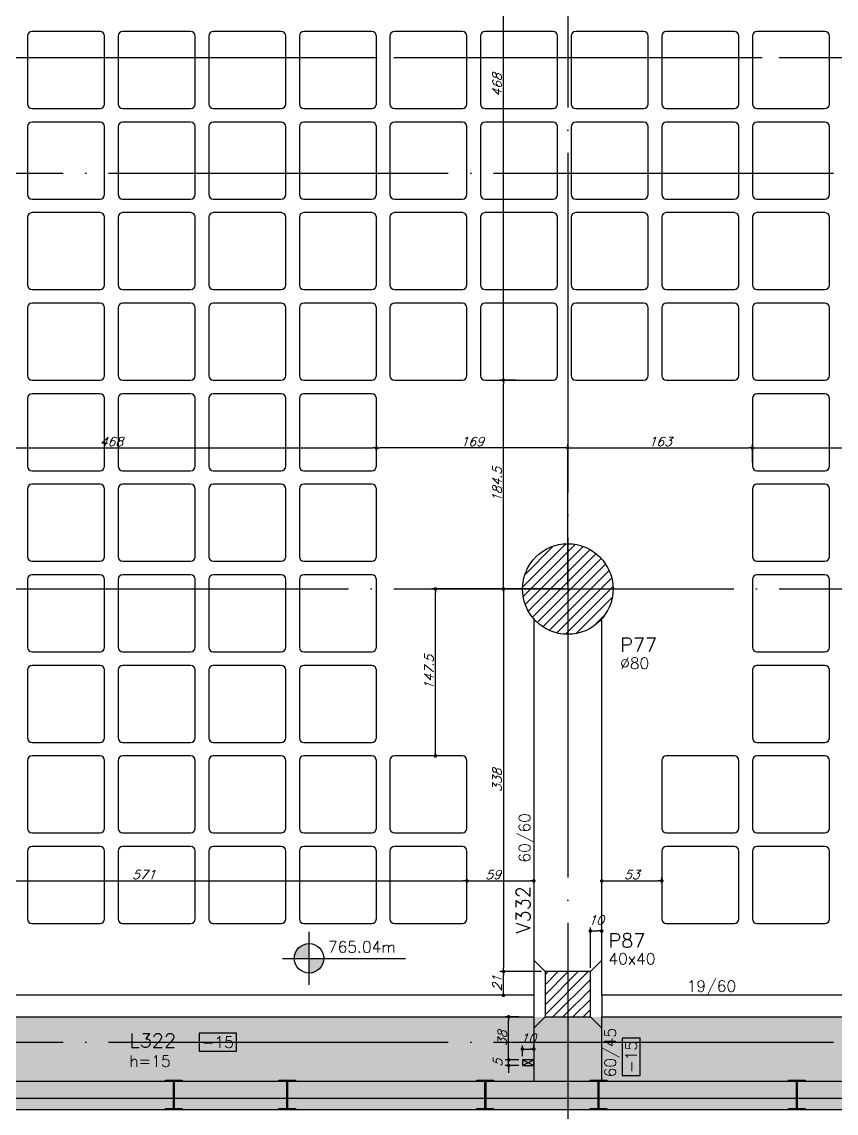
# Model space of a CAD drawing. Header units: millimetres. Extents: x -4107 to 5538, y -2094 to 2406.
# Drawn here: x -3102 to -2383, y -948 to 17 of the extents above; entities that cross this region are included whole.
import ezdxf
from ezdxf.enums import TextEntityAlignment as Align

# ---------------------------------------------------------------- set-up
doc = ezdxf.new("R2010")
doc.units = ezdxf.units.MM
doc.header["$LTSCALE"] = 50
doc.linetypes.add('EIXO', pattern=[6.8, 6, -0.4, 0, -0.4])
for name, color, linetype in [('251', 5, 'Continuous'), ('F-COTAS', 106, 'Continuous'), ('F-COTAS-FUROS', 50, 'Continuous'), ('F-CUBETA', 1, 'Continuous'), ('F-DESNIVEL-11', 21, 'Continuous'), ('F-EIXO', 12, 'EIXO'), ('F-LAJES-DIM', 2, 'Continuous'), ('F-LAJES-NOME', 4, 'Continuous'), ('F-NÍVEL-PLANTA', 2, 'Continuous'), ('F-PERFIL - W310x52', 4, 'Continuous'), ('F-PERFIL- W250x38.5', 4, 'Continuous'), ('F-PILARES-DIM', 172, 'Continuous'), ('F-PILARES-HACH', 174, 'Continuous'), ('F-PILARES-N', 170, 'Continuous'), ('F-PILARES-NASCE', 4, 'Continuous'), ('F-PILARES-NOME', 170, 'Continuous'), ('F-PILARES-S', 170, 'Continuous'), ('F-TEXTO', 6, 'Continuous'), ('F-VIGAS', 3, 'Continuous'), ('F-VIGAS-DIM', 2, 'Continuous'), ('F-VIGAS-NOME', 4, 'Continuous'), ('F-VÃO', 1, 'Continuous')]:
    doc.layers.add(name, color=color, linetype=linetype)
doc.layers.add('F-DESNIVEL-5', color=7, linetype='Continuous', true_color=0xadd6ff)
doc.styles.add('CP-TEXT-INCL', font='simplex.shx', dxfattribs={"oblique": 20})
doc.styles.add('MCP', font='simplex.shx')
doc.styles.add('ROMANS', font='simplex.shx')
doc.dimstyles.new('CP-COTAS-50', dxfattribs={"dimscale": 0.64, "dimtxt": 12.5, "dimasz": 5, "dimexe": 5, "dimexo": 5, "dimgap": 2.5, "dimtad": 1, "dimdec": 1, "dimdsep": 46, "dimtxsty": 'CP-TEXT-INCL', "dimblk1": 'DOT', "dimblk2": 'DOT', "dimsah": 1, "dimcen": 9, "dimclrd": 256, "dimclre": 256, "dimclrt": 256, "dimadec": 0, "dimazin": 0, "dimtfac": 1, "dimtdec": 1, "dimtmove": 2, "dimatfit": 3, "dimldrblk": 'DOT', "dimfxl": 0, "dimtolj": 1, "dimarcsym": 0})
pattern_1 = [(45, (0, -5000), (-4.4194174, 4.4194174), [])]

# ---------------------------------------------------------------- blocks, each defined once
blk = doc.blocks.new('_VAONER063650636500869008690')
at = {"layer": '251', "color": 1}
for p, q in [((-34, 30), (-34, -30)), ((30, 34), (-30, 34)), ((34, -30), (34, 30)), ((-30, -34), (30, -34))]:
    blk.add_line(p, q, dxfattribs=at)
for centre, start, end in [((-30, 30), 90, 180), ((30, 30), 0, 90), ((-30, -30), 180, 270), ((30, -30), 270, 0)]:
    blk.add_arc(centre, 4, start, end, dxfattribs=at)
blk = doc.blocks.new('*U4')
at = {"layer": 'F-LAJES-DIM', "color": 1}
blk.add_lwpolyline([(0, 0), (33, 0), (33, 16), (0, 16)], close=True, dxfattribs=at)
at = {"layer": 'F-LAJES-DIM', "style": 'MCP'}
blk.add_attdef('DIM', text='', height=10, dxfattribs=at).set_placement((16.5, 8), align=Align.MIDDLE_CENTER)
blk = doc.blocks.new('*U7')
at = {"layer": 'F-VIGAS-DIM', "color": 1}
blk.add_lwpolyline([(0, 0), (33, 0), (33, 16), (0, 16)], close=True, dxfattribs=at)
at = {"layer": 'F-VIGAS-DIM', "style": 'MCP'}
blk.add_attdef('DIM', text='', height=10, dxfattribs=at).set_placement((16.5, 8), align=Align.MIDDLE_CENTER)
blk = doc.blocks.new('*U13')
at = {"layer": 'F-EIXO'}
blk.add_line((0, 0), (7397, 0), dxfattribs=at)
at = {"layer": 'F-TEXTO', "style": 'ROMANS'}
blk.add_attdef('EIXO', text='', height=17.5, dxfattribs=at).set_placement((-28.2072, 0), align=Align.MIDDLE_CENTER)
blk = doc.blocks.new('*U19')
at = {"layer": 'F-EIXO'}
blk.add_line((0, 0), (7484.954, 0), dxfattribs=at)
at = {"layer": 'F-TEXTO', "style": 'ROMANS'}
blk.add_attdef('EIXO', text='', height=17.5, dxfattribs=at).set_placement((-28.2072, 0), align=Align.MIDDLE_CENTER)
blk = doc.blocks.new('*U22')
at = {"layer": 'F-EIXO'}
blk.add_line((0, 0), (0, -3477.88), dxfattribs=at)
at = {"layer": 'F-TEXTO', "style": 'ROMANS'}
blk.add_attdef('EIXO', text='', height=17.5, rotation=360, dxfattribs=at).set_placement((0, 28.21), align=Align.MIDDLE_CENTER)
blk = doc.blocks.new('_DOT')
at = {"color": 0, "linetype": 'ByBlock'}
blk.add_line((-0.5, 0), (-1, 0), dxfattribs=at)
at = {"color": 0, "linetype": 'ByBlock', "const_width": 0.5}
blk.add_lwpolyline([(-0.25, 0, 1), (0.25, 0, 1)], format="xyb", close=True, dxfattribs=at)
blk = doc.blocks.new('*D28')
at = {"layer": 'DEFPOINTS', "color": 0, "linetype": 'Continuous', "transparency": 16777216}
for p in [(-3540, -934.5), (3264.5, -934.5), (3264.5, -1512.87)]:
    blk.add_point(p, dxfattribs=at)
at = {"layer": 'F-COTAS', "linetype": 'Continuous', "lineweight": -2, "transparency": 16777216}
for p, q in [((-3540, -937.7), (-3540, -1516.07)), ((3264.5, -937.7), (3264.5, -1516.07)), ((-3536.8, -1512.87), (3261.3, -1512.87))]:
    blk.add_line(p, q, dxfattribs=at)
at = {"layer": 'F-COTAS', "linetype": 'Continuous', "lineweight": -2, "transparency": 16777216, "xscale": 3.2, "yscale": 3.2, "zscale": 3.2, "rotation": 180}
blk.add_blockref('_DOT', (-3540, -1512.87), dxfattribs=at)
at = {"layer": 'F-COTAS', "linetype": 'Continuous', "lineweight": -2, "transparency": 16777216, "xscale": 3.2, "yscale": 3.2, "zscale": 3.2}
blk.add_blockref('_DOT', (3264.5, -1512.87), dxfattribs=at)
at = {"layer": 'F-COTAS', "linetype": 'Continuous', "transparency": 16777216, "insert": (-137.75, -1507.27), "char_height": 8, "attachment_point": 5, "style": 'CP-TEXT-INCL'}
blk.add_mtext('\\A1;6804.5', dxfattribs=at)
blk = doc.blocks.new('*U137')
at = {"layer": 'F-VÃO'}
for p, q in [((0, 0), (10, 5)), ((0, 5), (10, 0))]:
    blk.add_line(p, q, dxfattribs=at)
at = {"layer": 'F-VÃO', "color": 3}
blk.add_lwpolyline([(0, 0), (10, 0), (10, 5), (0, 5)], close=True, dxfattribs=at)
blk = doc.blocks.new('*D146')
at = {"layer": 'DEFPOINTS', "color": 0, "transparency": 16777216}
for p in [(-2672.2, -900.5), (-2660, -900.5), (-2660, -905.5)]:
    blk.add_point(p, dxfattribs=at)
at = {"layer": 'F-COTAS-FUROS', "lineweight": -2, "transparency": 16777216}
for p, q in [((-2672.2, -897.3), (-2672.2, -894.1)), ((-2663.2, -900.5), (-2675.4, -900.5)), ((-2663.2, -905.5), (-2675.4, -905.5)), ((-2672.2, -905.5), (-2672.2, -900.5)), ((-2672.2, -908.7), (-2672.2, -911.9))]:
    blk.add_line(p, q, dxfattribs=at)
at = {"layer": 'F-COTAS-FUROS', "lineweight": -2, "transparency": 16777216, "xscale": 3.2, "yscale": 3.2, "zscale": 3.2}
for p, rotation in [((-2672.2, -900.5), 270), ((-2672.2, -905.5), 90)]:
    blk.add_blockref('_DOT', p, dxfattribs=dict(at, rotation=rotation))
at = {"layer": 'F-COTAS-FUROS', "transparency": 16777216, "insert": (-2681.8, -903), "char_height": 8, "attachment_point": 5, "rotation": 90, "style": 'CP-TEXT-INCL'}
blk.add_mtext('\\A1;5', dxfattribs=at)
blk = doc.blocks.new('*D147')
at = {"layer": 'DEFPOINTS', "color": 0, "transparency": 16777216}
for p in [(-2672.2, -862.5), (-2660, -862.5), (-2660, -900.5)]:
    blk.add_point(p, dxfattribs=at)
at = {"layer": 'F-COTAS-FUROS', "lineweight": -2, "transparency": 16777216}
for p, q in [((-2663.2, -862.5), (-2675.4, -862.5)), ((-2672.2, -897.3), (-2672.2, -865.7)), ((-2663.2, -900.5), (-2675.4, -900.5))]:
    blk.add_line(p, q, dxfattribs=at)
at = {"layer": 'F-COTAS-FUROS', "lineweight": -2, "transparency": 16777216, "xscale": 3.2, "yscale": 3.2, "zscale": 3.2}
for p, rotation in [((-2672.2, -862.5), 90), ((-2672.2, -900.5), 270)]:
    blk.add_blockref('_DOT', p, dxfattribs=dict(at, rotation=rotation))
at = {"layer": 'F-COTAS-FUROS', "transparency": 16777216, "insert": (-2677.8, -881.5), "char_height": 8, "attachment_point": 5, "rotation": 90, "style": 'CP-TEXT-INCL'}
blk.add_mtext('\\A1;38', dxfattribs=at)
blk = doc.blocks.new('*D148')
at = {"layer": 'DEFPOINTS', "color": 0, "transparency": 16777216}
for p in [(-2650, -891), (-2650, -894), (-2660, -900.5)]:
    blk.add_point(p, dxfattribs=at)
at = {"layer": 'F-COTAS-FUROS', "lineweight": -2, "transparency": 16777216}
for p, q in [((-2660, -897.3), (-2660, -887.8)), ((-2656.8, -891), (-2653.2, -891)), ((-2650, -890.8), (-2650, -887.8))]:
    blk.add_line(p, q, dxfattribs=at)
at = {"layer": 'F-COTAS-FUROS', "lineweight": -2, "transparency": 16777216, "xscale": 3.2, "yscale": 3.2, "zscale": 3.2, "rotation": 180}
blk.add_blockref('_DOT', (-2660, -891), dxfattribs=at)
at = {"layer": 'F-COTAS-FUROS', "lineweight": -2, "transparency": 16777216, "xscale": 3.2, "yscale": 3.2, "zscale": 3.2}
blk.add_blockref('_DOT', (-2650, -891), dxfattribs=at)
at = {"layer": 'F-COTAS-FUROS', "transparency": 16777216, "insert": (-2655, -881.4), "char_height": 8, "attachment_point": 5, "style": 'CP-TEXT-INCL'}
blk.add_mtext('\\A1;10', dxfattribs=at)
blk = doc.blocks.new('*D209')
at = {"layer": 'DEFPOINTS', "color": 0, "transparency": 16777216}
for p in [(-2676.76, 168), (-2663, 168), (-2663, -300)]:
    blk.add_point(p, dxfattribs=at)
at = {"layer": 'F-COTAS', "lineweight": -2, "transparency": 16777216}
for p, q in [((-2666.2, 168), (-2679.96, 168)), ((-2676.76, -296.8), (-2676.76, 164.8)), ((-2666.2, -300), (-2679.96, -300))]:
    blk.add_line(p, q, dxfattribs=at)
at = {"layer": 'F-COTAS', "lineweight": -2, "transparency": 16777216, "xscale": 3.2, "yscale": 3.2, "zscale": 3.2}
for p, rotation in [((-2676.76, 168), 90), ((-2676.76, -300), 270)]:
    blk.add_blockref('_DOT', p, dxfattribs=dict(at, rotation=rotation))
at = {"layer": 'F-COTAS', "transparency": 16777216, "insert": (-2682.36, -39.31), "char_height": 8, "attachment_point": 5, "rotation": 90, "style": 'CP-TEXT-INCL'}
blk.add_mtext('\\A1;468', dxfattribs=at)
blk = doc.blocks.new('*D210')
at = {"layer": 'DEFPOINTS', "color": 0, "transparency": 16777216}
for p in [(-2676.76, -300), (-2663, -300), (-2620, -484.5)]:
    blk.add_point(p, dxfattribs=at)
at = {"layer": 'F-COTAS', "lineweight": -2, "transparency": 16777216}
for p, q in [((-2666.2, -300), (-2679.96, -300)), ((-2676.76, -481.3), (-2676.76, -303.2)), ((-2623.2, -484.5), (-2679.96, -484.5))]:
    blk.add_line(p, q, dxfattribs=at)
at = {"layer": 'F-COTAS', "lineweight": -2, "transparency": 16777216, "xscale": 3.2, "yscale": 3.2, "zscale": 3.2}
for p, rotation in [((-2676.76, -300), 90), ((-2676.76, -484.5), 270)]:
    blk.add_blockref('_DOT', p, dxfattribs=dict(at, rotation=rotation))
at = {"layer": 'F-COTAS', "transparency": 16777216, "insert": (-2682.36, -392.25), "char_height": 8, "attachment_point": 5, "rotation": 90, "style": 'CP-TEXT-INCL'}
blk.add_mtext('\\A1;184.5', dxfattribs=at)
blk = doc.blocks.new('*D211')
at = {"layer": 'DEFPOINTS', "color": 0, "transparency": 16777216}
for p in [(-2620, -484.5), (-2676.76, -822.5), (-2640, -822.5)]:
    blk.add_point(p, dxfattribs=at)
at = {"layer": 'F-COTAS', "lineweight": -2, "transparency": 16777216}
for p, q in [((-2623.2, -484.5), (-2679.96, -484.5)), ((-2676.76, -487.7), (-2676.76, -819.3)), ((-2643.2, -822.5), (-2679.96, -822.5))]:
    blk.add_line(p, q, dxfattribs=at)
at = {"layer": 'F-COTAS', "lineweight": -2, "transparency": 16777216, "xscale": 3.2, "yscale": 3.2, "zscale": 3.2}
for p, rotation in [((-2676.76, -484.5), 90), ((-2676.76, -822.5), 270)]:
    blk.add_blockref('_DOT', p, dxfattribs=dict(at, rotation=rotation))
at = {"layer": 'F-COTAS', "transparency": 16777216, "insert": (-2682.36, -653.5), "char_height": 8, "attachment_point": 5, "rotation": 90, "style": 'CP-TEXT-INCL'}
blk.add_mtext('\\A1;338', dxfattribs=at)
blk = doc.blocks.new('*D212')
at = {"layer": 'DEFPOINTS', "color": 0, "transparency": 16777216}
for p in [(-2676.76, -822.5), (-2663.54, -822.5), (-2663.54, -843.5)]:
    blk.add_point(p, dxfattribs=at)
at = {"layer": 'F-COTAS', "lineweight": -2, "transparency": 16777216}
for p, q in [((-2666.74, -822.5), (-2679.96, -822.5)), ((-2676.76, -840.3), (-2676.76, -825.7)), ((-2666.74, -843.5), (-2679.96, -843.5))]:
    blk.add_line(p, q, dxfattribs=at)
at = {"layer": 'F-COTAS', "lineweight": -2, "transparency": 16777216, "xscale": 3.2, "yscale": 3.2, "zscale": 3.2}
for p, rotation in [((-2676.76, -822.5), 90), ((-2676.76, -843.5), 270)]:
    blk.add_blockref('_DOT', p, dxfattribs=dict(at, rotation=rotation))
at = {"layer": 'F-COTAS', "transparency": 16777216, "insert": (-2682.36, -833), "char_height": 8, "attachment_point": 5, "rotation": 90, "style": 'CP-TEXT-INCL'}
blk.add_mtext('\\A1;21', dxfattribs=at)
blk = doc.blocks.new('*D213')
at = {"layer": 'DEFPOINTS', "color": 0, "transparency": 16777216}
for p in [(-2590, -786.66), (-2590, -800.14), (-2600, -822.5)]:
    blk.add_point(p, dxfattribs=at)
at = {"layer": 'F-COTAS', "lineweight": -2, "transparency": 16777216}
for p, q in [((-2600, -819.3), (-2600, -783.46)), ((-2596.8, -786.66), (-2593.2, -786.66)), ((-2590, -796.94), (-2590, -783.46))]:
    blk.add_line(p, q, dxfattribs=at)
at = {"layer": 'F-COTAS', "lineweight": -2, "transparency": 16777216, "xscale": 3.2, "yscale": 3.2, "zscale": 3.2, "rotation": 180}
blk.add_blockref('_DOT', (-2600, -786.66), dxfattribs=at)
at = {"layer": 'F-COTAS', "lineweight": -2, "transparency": 16777216, "xscale": 3.2, "yscale": 3.2, "zscale": 3.2}
blk.add_blockref('_DOT', (-2590, -786.66), dxfattribs=at)
at = {"layer": 'F-COTAS', "transparency": 16777216, "insert": (-2595, -777.06), "char_height": 8, "attachment_point": 5, "style": 'CP-TEXT-INCL'}
blk.add_mtext('\\A1;10', dxfattribs=at)
blk = doc.blocks.new('*D214')
at = {"layer": 'DEFPOINTS', "color": 0, "transparency": 16777216}
for p in [(-2650, -742.38), (-2650, -742.38), (-2709, -747.81)]:
    blk.add_point(p, dxfattribs=at)
at = {"layer": 'F-COTAS', "lineweight": -2, "transparency": 16777216}
for p, q in [((-2709, -744.61), (-2709, -739.18)), ((-2705.8, -742.38), (-2653.2, -742.38))]:
    blk.add_line(p, q, dxfattribs=at)
at = {"layer": 'F-COTAS', "lineweight": -2, "transparency": 16777216, "xscale": 3.2, "yscale": 3.2, "zscale": 3.2, "rotation": 180}
blk.add_blockref('_DOT', (-2709, -742.38), dxfattribs=at)
at = {"layer": 'F-COTAS', "lineweight": -2, "transparency": 16777216, "xscale": 3.2, "yscale": 3.2, "zscale": 3.2}
blk.add_blockref('_DOT', (-2650, -742.38), dxfattribs=at)
at = {"layer": 'F-COTAS', "transparency": 16777216, "insert": (-2686.06, -736.78), "char_height": 8, "attachment_point": 5, "style": 'CP-TEXT-INCL'}
blk.add_mtext('\\A1;59', dxfattribs=at)
blk = doc.blocks.new('*D215')
at = {"layer": 'DEFPOINTS', "color": 0, "transparency": 16777216}
for p in [(-2537, -742.38), (-2590, -746.25), (-2537, -746.25)]:
    blk.add_point(p, dxfattribs=at)
at = {"layer": 'F-COTAS', "lineweight": -2, "transparency": 16777216}
for p, q in [((-2590, -743.05), (-2590, -739.18)), ((-2586.8, -742.38), (-2540.2, -742.38)), ((-2537, -743.05), (-2537, -739.18))]:
    blk.add_line(p, q, dxfattribs=at)
at = {"layer": 'F-COTAS', "lineweight": -2, "transparency": 16777216, "xscale": 3.2, "yscale": 3.2, "zscale": 3.2, "rotation": 180}
blk.add_blockref('_DOT', (-2590, -742.38), dxfattribs=at)
at = {"layer": 'F-COTAS', "lineweight": -2, "transparency": 16777216, "xscale": 3.2, "yscale": 3.2, "zscale": 3.2}
blk.add_blockref('_DOT', (-2537, -742.38), dxfattribs=at)
at = {"layer": 'F-COTAS', "transparency": 16777216, "insert": (-2563.5, -736.78), "char_height": 8, "attachment_point": 5, "style": 'CP-TEXT-INCL'}
blk.add_mtext('\\A1;53', dxfattribs=at)
blk = doc.blocks.new('*D216')
at = {"layer": 'DEFPOINTS', "color": 0, "transparency": 16777216}
for p in [(-2457, -359.84), (-2457, -376), (-2620, -484.5)]:
    blk.add_point(p, dxfattribs=at)
at = {"layer": 'F-COTAS', "lineweight": -2, "transparency": 16777216}
for p, q in [((-2620, -481.3), (-2620, -356.64)), ((-2457, -372.8), (-2457, -356.64)), ((-2616.8, -359.84), (-2460.2, -359.84))]:
    blk.add_line(p, q, dxfattribs=at)
at = {"layer": 'F-COTAS', "lineweight": -2, "transparency": 16777216, "xscale": 3.2, "yscale": 3.2, "zscale": 3.2, "rotation": 180}
blk.add_blockref('_DOT', (-2620, -359.84), dxfattribs=at)
at = {"layer": 'F-COTAS', "lineweight": -2, "transparency": 16777216, "xscale": 3.2, "yscale": 3.2, "zscale": 3.2}
blk.add_blockref('_DOT', (-2457, -359.84), dxfattribs=at)
at = {"layer": 'F-COTAS', "transparency": 16777216, "insert": (-2538.5, -354.24), "char_height": 8, "attachment_point": 5, "style": 'CP-TEXT-INCL'}
blk.add_mtext('\\A1;163', dxfattribs=at)
blk = doc.blocks.new('*D217')
at = {"layer": 'DEFPOINTS', "color": 0, "transparency": 16777216}
for p in [(-2789, -359.84), (-2789, -376), (-2620, -484.5)]:
    blk.add_point(p, dxfattribs=at)
at = {"layer": 'F-COTAS', "lineweight": -2, "transparency": 16777216}
for p, q in [((-2789, -372.8), (-2789, -356.64)), ((-2620, -481.3), (-2620, -356.64)), ((-2623.2, -359.84), (-2785.8, -359.84))]:
    blk.add_line(p, q, dxfattribs=at)
at = {"layer": 'F-COTAS', "lineweight": -2, "transparency": 16777216, "xscale": 3.2, "yscale": 3.2, "zscale": 3.2, "rotation": 180}
blk.add_blockref('_DOT', (-2789, -359.84), dxfattribs=at)
at = {"layer": 'F-COTAS', "lineweight": -2, "transparency": 16777216, "xscale": 3.2, "yscale": 3.2, "zscale": 3.2}
blk.add_blockref('_DOT', (-2620, -359.84), dxfattribs=at)
at = {"layer": 'F-COTAS', "transparency": 16777216, "insert": (-2704.5, -354.24), "char_height": 8, "attachment_point": 5, "style": 'CP-TEXT-INCL'}
blk.add_mtext('\\A1;169', dxfattribs=at)
blk = doc.blocks.new('*D218')
at = {"layer": 'DEFPOINTS', "color": 0, "transparency": 16777216}
for p in [(-3257, -359.84), (-2789, -359.84), (-2789, -359.84)]:
    blk.add_point(p, dxfattribs=at)
at = {"layer": 'F-COTAS', "lineweight": -2, "transparency": 16777216}
blk.add_line((-3253.8, -359.84), (-2792.2, -359.84), dxfattribs=at)
at = {"layer": 'F-COTAS', "lineweight": -2, "transparency": 16777216, "xscale": 3.2, "yscale": 3.2, "zscale": 3.2, "rotation": 180}
blk.add_blockref('_DOT', (-3257, -359.84), dxfattribs=at)
at = {"layer": 'F-COTAS', "lineweight": -2, "transparency": 16777216, "xscale": 3.2, "yscale": 3.2, "zscale": 3.2}
blk.add_blockref('_DOT', (-2789, -359.84), dxfattribs=at)
at = {"layer": 'F-COTAS', "transparency": 16777216, "insert": (-3023, -354.24), "char_height": 8, "attachment_point": 5, "style": 'CP-TEXT-INCL'}
blk.add_mtext('\\A1;468', dxfattribs=at)
blk = doc.blocks.new('*D221')
at = {"layer": 'DEFPOINTS', "color": 0, "transparency": 16777216}
for p in [(-2457, -330.2), (-2149, -330.2), (-2149, -359.84)]:
    blk.add_point(p, dxfattribs=at)
at = {"layer": 'F-COTAS', "lineweight": -2, "transparency": 16777216}
for p, q in [((-2457, -333.4), (-2457, -363.04)), ((-2149, -333.4), (-2149, -363.04)), ((-2453.8, -359.84), (-2152.2, -359.84))]:
    blk.add_line(p, q, dxfattribs=at)
at = {"layer": 'F-COTAS', "lineweight": -2, "transparency": 16777216, "xscale": 3.2, "yscale": 3.2, "zscale": 3.2, "rotation": 180}
blk.add_blockref('_DOT', (-2457, -359.84), dxfattribs=at)
at = {"layer": 'F-COTAS', "lineweight": -2, "transparency": 16777216, "xscale": 3.2, "yscale": 3.2, "zscale": 3.2}
blk.add_blockref('_DOT', (-2149, -359.84), dxfattribs=at)
at = {"layer": 'F-COTAS', "transparency": 16777216, "insert": (-2303, -354.24), "char_height": 8, "attachment_point": 5, "style": 'CP-TEXT-INCL'}
blk.add_mtext('\\A1;308', dxfattribs=at)
blk = doc.blocks.new('*D314')
at = {"layer": 'DEFPOINTS', "color": 0, "transparency": 16777216}
for p in [(-2736.83, -484.5), (-2620, -484.5), (-2724.3, -632)]:
    blk.add_point(p, dxfattribs=at)
at = {"layer": 'F-COTAS', "lineweight": -2, "transparency": 16777216}
for p, q in [((-2623.2, -484.5), (-2740.03, -484.5)), ((-2736.83, -628.8), (-2736.83, -487.7)), ((-2727.5, -632), (-2740.03, -632))]:
    blk.add_line(p, q, dxfattribs=at)
at = {"layer": 'F-COTAS', "lineweight": -2, "transparency": 16777216, "xscale": 3.2, "yscale": 3.2, "zscale": 3.2}
for p, rotation in [((-2736.83, -484.5), 90), ((-2736.83, -632), 270)]:
    blk.add_blockref('_DOT', p, dxfattribs=dict(at, rotation=rotation))
at = {"layer": 'F-COTAS', "transparency": 16777216, "insert": (-2742.43, -558.25), "char_height": 8, "attachment_point": 5, "rotation": 90, "style": 'CP-TEXT-INCL'}
blk.add_mtext('\\A1;147.5', dxfattribs=at)
blk = doc.blocks.new('*D319')
at = {"layer": 'DEFPOINTS', "color": 0, "transparency": 16777216}
for p in [(-2709, -742.38), (-3280, -756.51), (-2709, -756.51)]:
    blk.add_point(p, dxfattribs=at)
at = {"layer": 'F-COTAS', "lineweight": -2, "transparency": 16777216}
for p, q in [((-3280, -753.31), (-3280, -739.18)), ((-3276.8, -742.38), (-2712.2, -742.38)), ((-2709, -753.31), (-2709, -739.18))]:
    blk.add_line(p, q, dxfattribs=at)
at = {"layer": 'F-COTAS', "lineweight": -2, "transparency": 16777216, "xscale": 3.2, "yscale": 3.2, "zscale": 3.2, "rotation": 180}
blk.add_blockref('_DOT', (-3280, -742.38), dxfattribs=at)
at = {"layer": 'F-COTAS', "lineweight": -2, "transparency": 16777216, "xscale": 3.2, "yscale": 3.2, "zscale": 3.2}
blk.add_blockref('_DOT', (-2709, -742.38), dxfattribs=at)
at = {"layer": 'F-COTAS', "transparency": 16777216, "insert": (-2994.5, -736.78), "char_height": 8, "attachment_point": 5, "style": 'CP-TEXT-INCL'}
blk.add_mtext('\\A1;571', dxfattribs=at)
blk = doc.blocks.new('A$C44D756D9')
at = {"layer": 'F-PERFIL- W250x38.5', "linetype": 'Continuous'}
for p, q in [((349.85, -2407.95), (364.55, -2407.95)), ((349.85, -2409.07), (349.85, -2407.95)), ((356.87, -2409.07), (349.85, -2409.07)), ((356.87, -2433.03), (356.87, -2409.07)), ((364.55, -2409.07), (357.53, -2409.07)), ((357.53, -2409.07), (357.53, -2433.03)), ((364.55, -2407.95), (364.55, -2409.07)), ((449.85, -2407.95), (464.55, -2407.95)), ((449.85, -2409.07), (449.85, -2407.95)), ((456.87, -2409.07), (449.85, -2409.07)), ((456.87, -2433.03), (456.87, -2409.07)), ((464.55, -2409.07), (457.53, -2409.07)), ((457.53, -2409.07), (457.53, -2433.03)), ((464.55, -2407.95), (464.55, -2409.07)), ((624.85, -2407.95), (639.55, -2407.95)), ((624.85, -2409.07), (624.85, -2407.95)), ((631.87, -2409.07), (624.85, -2409.07)), ((631.87, -2433.03), (631.87, -2409.07)), ((639.55, -2409.07), (632.53, -2409.07)), ((632.53, -2409.07), (632.53, -2433.03)), ((639.55, -2407.95), (639.55, -2409.07)), ((724.85, -2407.95), (739.55, -2407.95)), ((724.85, -2409.07), (724.85, -2407.95)), ((731.87, -2409.07), (724.85, -2409.07)), ((731.87, -2433.03), (731.87, -2409.07)), ((739.55, -2409.07), (732.53, -2409.07)), ((732.53, -2409.07), (732.53, -2433.03)), ((739.55, -2407.95), (739.55, -2409.07)), ((899.85, -2407.95), (914.55, -2407.95)), ((899.85, -2409.07), (899.85, -2407.95)), ((906.87, -2409.07), (899.85, -2409.07)), ((906.87, -2433.03), (906.87, -2409.07)), ((914.55, -2409.07), (907.53, -2409.07)), ((907.53, -2409.07), (907.53, -2433.03)), ((914.55, -2407.95), (914.55, -2409.07)), ((349.85, -2434.15), (349.85, -2433.03)), ((349.85, -2433.03), (356.87, -2433.03)), ((364.55, -2434.15), (349.85, -2434.15)), ((357.53, -2433.03), (364.55, -2433.03)), ((364.55, -2433.03), (364.55, -2434.15)), ((449.85, -2434.15), (449.85, -2433.03)), ((449.85, -2433.03), (456.87, -2433.03)), ((464.55, -2434.15), (449.85, -2434.15)), ((457.53, -2433.03), (464.55, -2433.03)), ((464.55, -2433.03), (464.55, -2434.15)), ((624.85, -2434.15), (624.85, -2433.03)), ((624.85, -2433.03), (631.87, -2433.03)), ((639.55, -2434.15), (624.85, -2434.15)), ((632.53, -2433.03), (639.55, -2433.03)), ((639.55, -2433.03), (639.55, -2434.15)), ((724.85, -2434.15), (724.85, -2433.03)), ((724.85, -2433.03), (731.87, -2433.03)), ((739.55, -2434.15), (724.85, -2434.15)), ((732.53, -2433.03), (739.55, -2433.03)), ((739.55, -2433.03), (739.55, -2434.15)), ((899.85, -2434.15), (899.85, -2433.03)), ((899.85, -2433.03), (906.87, -2433.03)), ((914.55, -2434.15), (899.85, -2434.15)), ((907.53, -2433.03), (914.55, -2433.03)), ((914.55, -2433.03), (914.55, -2434.15))]:
    blk.add_line(p, q, dxfattribs=at)
for points in [[(349.85, -2407.95), (364.55, -2407.95), (364.55, -2409.07), (357.53, -2409.07), (357.53, -2433.03), (364.55, -2433.03), (364.55, -2434.15), (349.85, -2434.15), (349.85, -2433.03), (356.87, -2433.03), (356.87, -2409.07), (349.85, -2409.07)], [(449.85, -2407.95), (464.55, -2407.95), (464.55, -2409.07), (457.53, -2409.07), (457.53, -2433.03), (464.55, -2433.03), (464.55, -2434.15), (449.85, -2434.15), (449.85, -2433.03), (456.87, -2433.03), (456.87, -2409.07), (449.85, -2409.07)], [(624.85, -2407.95), (639.55, -2407.95), (639.55, -2409.07), (632.53, -2409.07), (632.53, -2433.03), (639.55, -2433.03), (639.55, -2434.15), (624.85, -2434.15), (624.85, -2433.03), (631.87, -2433.03), (631.87, -2409.07), (624.85, -2409.07)], [(724.85, -2407.95), (739.55, -2407.95), (739.55, -2409.07), (732.53, -2409.07), (732.53, -2433.03), (739.55, -2433.03), (739.55, -2434.15), (724.85, -2434.15), (724.85, -2433.03), (731.87, -2433.03), (731.87, -2409.07), (724.85, -2409.07)], [(899.85, -2407.95), (914.55, -2407.95), (914.55, -2409.07), (907.53, -2409.07), (907.53, -2433.03), (914.55, -2433.03), (914.55, -2434.15), (899.85, -2434.15), (899.85, -2433.03), (906.87, -2433.03), (906.87, -2409.07), (899.85, -2409.07)]]:
    blk.add_lwpolyline(points, close=True, dxfattribs=at)
blk = doc.blocks.new('Nível - Planta')
at = {"layer": 'F-NÍVEL-PLANTA'}
h = blk.add_hatch(color=71, dxfattribs=at)
h.paths.add_polyline_path([(0, 0), (0, 0.26, 0.414214), (-0.26, 0)])
h.paths.add_polyline_path([(0.26, 0), (0, 0), (0, -0.26, 0.414214)])
for p, q in [((0, -0.469), (0, 0.469)), ((-0.469, 0), (1.704, 0))]:
    blk.add_line(p, q, dxfattribs=at)
blk.add_circle((0, 0), 0.26, dxfattribs=at)
at = {"layer": 'F-TEXTO', "color": 3, "style": 'MCP'}
blk.add_attdef('NÍVEL', (0.333, 0.102), '', height=0.2, dxfattribs=at)

msp = doc.modelspace()

# ---------------------------------------------------------------- hatches: boundary and pattern name
at = {"layer": 'F-DESNIVEL-11'}
msp.add_hatch(color=256, dxfattribs=at).paths.add_polyline_path([(-3550, -944.5), (-2325.15, -944.5), (-2325.15, -919.5), (-3524.97, -919.57), (-3525, -476.5), (-3550, -476.5)])
at = {"layer": 'F-PILARES-HACH', "linetype": 'Continuous'}
h = msp.add_hatch(dxfattribs=at)
h.set_pattern_fill('ANSI31', color=256, scale=50)
h.set_pattern_definition(pattern_1)
edge = h.paths.add_edge_path()
edge.add_arc((-2620, -484.5), 40, 0, 360)
h = msp.add_hatch(dxfattribs=at)
h.set_pattern_fill('ANSI31', color=256, scale=50, style=0)
h.set_pattern_definition(pattern_1)
h.paths.add_polyline_path([(-2640, -862.5), (-2600, -862.5), (-2600, -822.5), (-2640, -822.5)], flags=16)

# ---------------------------------------------------------------- linework, layer by layer
at = {"layer": 'F-DESNIVEL-5', "linetype": 'Continuous'}
for points in [[(-2650, -919.5), (-2650, -862.5), (-3280, -862.5)], [(-2650, -919.5), (-3280, -862.5), (-2650, -919.5)], [(-2650, -919.5), (-3280, -862.5), (-3280, -919.5)], [(-2590, -862.5), (-2650, -862.5), (-2650, -919.4)], [(-2590, -862.5), (-2650, -919.4), (-2590, -919.4)], [(-2590, -862.5), (-2590, -919.4), (-2590, -862.5)], [(-2590, -862.5), (-2590, -919.5), (-1970, -919.5)], [(-2590, -862.5), (-1970, -919.5), (-2590, -862.5)], [(-2590, -862.5), (-1970, -919.5), (-1970, -862.5)], [(-2590, -862.5), (-1970, -862.5), (-2590, -862.5)]]:
    msp.add_solid(points, dxfattribs=at)
at = {"layer": 'F-EIXO'}
msp.add_line((-3768.53, -15), (3691.239, -15), dxfattribs=at)
at = {"layer": 'F-PILARES-N', "linetype": 'Continuous'}
msp.add_lwpolyline([(-2640, -862.5), (-2600, -862.5), (-2600, -822.5), (-2640, -822.5), (-2640, -862.5)], dxfattribs=at)
at = {"layer": 'F-PILARES-NASCE', "linetype": 'Continuous'}
for p, q in [((-2640, -822.5), (-2650, -812.5)), ((-2600, -822.5), (-2590, -812.5)), ((-2640, -862.5), (-2650, -872.5)), ((-2600, -862.5), (-2590, -872.5))]:
    msp.add_line(p, q, dxfattribs=at)
at = {"layer": 'F-PILARES-S', "linetype": 'Continuous'}
msp.add_circle((-2620, -484.5), 40, dxfattribs=at)
at = {"layer": 'F-VIGAS'}
for points in [[(-3290, 1674.5), (-3309.843, 1674.5), (-3550, 1434.343), (-3550, -944.5), (-1259.5, -944.5)], [(-3540, 1430.201), (-3540, -934.5), (-1249.5, -934.5)], [(-1259.5, -919.5), (-3525, -919.5), (-3525, 1423.988)], [(-2650, -510.217), (-2650, -843.5)], [(-2590, -843.5), (-2590, -510.217)], [(-2650, -843.5), (-3300, -843.5)], [(-2650, -843.5), (-2650, -862.5)], [(-2590, -843.5), (-2590, -862.5)], [(-1970, -843.5), (-2590, -843.5)], [(-3300, -862.5), (-2650, -862.5)], [(-2650, -862.5), (-2650, -919.5)], [(-2590, -919.5), (-2590, -862.5)], [(-2590, -862.5), (-1970, -862.5)]]:
    msp.add_lwpolyline(points, dxfattribs=at)

# ---------------------------------------------------------------- block references
at = {"layer": 'F-CUBETA'}
for p in [(-3063, -26), (-2983, -26), (-2903, -26), (-2823, -26), (-2743, -26), (-2663, -26), (-2583, -26), (-2503, -26), (-2423, -26), (-3063, -106), (-2983, -106), (-2903, -106), (-2823, -106), (-2743, -106), (-2663, -106), (-2583, -106), (-2503, -106), (-2423, -106), (-3063, -186), (-2983, -186), (-2903, -186), (-2823, -186), (-2743, -186), (-2663, -186), (-2583, -186), (-2503, -186), (-2423, -186), (-3063, -266), (-2983, -266), (-2903, -266), (-2823, -266), (-2743, -266), (-2663, -266), (-2583, -266), (-2503, -266), (-2423, -266), (-3063, -346), (-2983, -346), (-2903, -346), (-2823, -346), (-2423, -346), (-3063, -426), (-2983, -426), (-2903, -426), (-2823, -426), (-2423, -426), (-3063, -506), (-2983, -506), (-2903, -506), (-2823, -506), (-2423, -506), (-3063, -586), (-2983, -586), (-2903, -586), (-2823, -586), (-2423, -586), (-3063, -666), (-2983, -666), (-2903, -666), (-2823, -666), (-2743, -666), (-2503, -666), (-2423, -666), (-3063, -746), (-2983, -746), (-2903, -746), (-2823, -746), (-2743, -746), (-2503, -746), (-2423, -746)]:
    msp.add_blockref('_VAONER063650636500869008690', p, dxfattribs=at)
at = {"layer": 'F-EIXO', "linetype": 'Continuous'}
for name, p in [('*U22', (-2620, 1941.357)), ('*U19', (-3793.715, -15)), ('*U13', (-3705.761, -117)), ('*U19', (-3793.715, -484.5)), ('*U13', (-3705.761, -885))]:
    msp.add_blockref(name, p, dxfattribs=at)
at = {"layer": 'F-LAJES-DIM', "linetype": 'Continuous'}
msp.add_blockref('*U4', (-2945.483, -892.951), dxfattribs=at).add_auto_attribs({'DIM': '-15'})
at = {"layer": 'F-NÍVEL-PLANTA', "linetype": 'Continuous', "xscale": 50, "yscale": 50, "zscale": 50}
msp.add_blockref('Nível - Planta', (-2848.399, -810.833), dxfattribs=at).add_auto_attribs({'NÍVEL': '765.04m'})
at = {"layer": 'F-PERFIL - W310x52'}
msp.add_blockref('A$C44D756D9', (-3325, 1489.5), dxfattribs=at)
at = {"layer": 'F-VIGAS-DIM', "linetype": 'Continuous', "rotation": 90}
msp.add_blockref('*U7', (-2556.082, -914.459), dxfattribs=at).add_auto_attribs({'DIM': '-15'})
at = {"layer": 'F-VÃO'}
msp.add_blockref('*U137', (-2660, -905.5), dxfattribs=at)

# ---------------------------------------------------------------- texts
at = {"layer": 'F-LAJES-DIM', "linetype": 'Continuous', "style": 'ROMANS'}
msp.add_text('h=15', height=10, dxfattribs=at).set_placement((-3007.056, -906.586))
at = {"layer": 'F-LAJES-NOME', "linetype": 'Continuous', "style": 'ROMANS'}
msp.add_text('L322', height=12.5, dxfattribs=at).set_placement((-3007.056, -889.586))
at = {"layer": 'F-PILARES-DIM', "linetype": 'Continuous', "style": 'ROMANS'}
for s, p in [('%%c80', (-2573.75, -555.125)), ('40x40', (-2584.05, -816.229))]:
    msp.add_text(s, height=10, dxfattribs=at).set_placement(p)
at = {"layer": 'F-PILARES-NOME', "linetype": 'Continuous', "style": 'ROMANS'}
for s, p in [('P77', (-2573.75, -540.125)), ('P87', (-2584.05, -801.229))]:
    msp.add_text(s, height=12.5, dxfattribs=at).set_placement(p)
at = {"layer": 'F-VIGAS-DIM', "linetype": 'Continuous', "style": 'ROMANS'}
for s, p in [('60/60', (-2653.125, -726.241)), ('60/45', (-2577.5, -916))]:
    msp.add_text(s, height=10, rotation=90, dxfattribs=at).set_placement(p)
msp.add_text('19/60', height=10, dxfattribs=at).set_placement((-2515, -840.375))
at = {"layer": 'F-VIGAS-NOME', "linetype": 'Continuous', "style": 'ROMANS'}
msp.add_text('V332', height=12.5, rotation=90, dxfattribs=at).set_placement((-2653.125, -788.741))

# ---------------------------------------------------------------- dimensions: what is measured, and where the dimension line sits
at = {"layer": 'F-COTAS'}
dim = msp.add_linear_dim(base=(-2676.76, 168), p1=(-2663, -300), p2=(-2663, 168), angle=90, dimstyle='CP-COTAS-50', override={"dimscale": 0.64, "dimfxl": 7.5}, dxfattribs=at)
dim.commit()
dim.dimension.update_dxf_attribs({"geometry": '*D209', "text_midpoint": (-2682.36, -39.309), "dimtype": 160})
for base, p1, p2, picture, middle in [((-2676.76, -300), (-2620, -484.5), (-2663, -300), '*D210', (-2682.36, -392.25)), ((-2736.832, -484.5), (-2724.296, -632), (-2620, -484.5), '*D314', (-2742.432, -558.25)), ((-2676.76, -822.5), (-2620, -484.5), (-2640, -822.5), '*D211', (-2682.36, -653.5)), ((-2676.76, -822.5), (-2663.542, -843.5), (-2663.542, -822.5), '*D212', (-2682.36, -833))]:
    dim = msp.add_linear_dim(base=base, p1=p1, p2=p2, angle=90, dimstyle='CP-COTAS-50', override={"dimscale": 0.64, "dimfxl": 7.5}, dxfattribs=at)
    dim.commit()
    dim.dimension.update_dxf_attribs({"geometry": picture, "text_midpoint": middle})
for base, p1, p2, picture, middle in [((-2149, -359.842), (-2457, -330.201), (-2149, -330.201), '*D221', (-2303, -354.242)), ((-2789, -359.842), (-3257, -359.842), (-2789, -359.842), '*D218', (-3023, -354.242)), ((-2789, -359.842), (-2620, -484.5), (-2789, -376), '*D217', (-2704.5, -354.242)), ((-2457, -359.842), (-2620, -484.5), (-2457, -376), '*D216', (-2538.5, -354.242)), ((-2709, -742.376), (-3280, -756.51), (-2709, -756.51), '*D319', (-2994.5, -736.776)), ((-2537, -742.376), (-2590, -746.245), (-2537, -746.245), '*D215', (-2563.5, -736.776)), ((-2590, -786.661), (-2600, -822.5), (-2590, -800.143), '*D213', (-2595, -777.061))]:
    dim = msp.add_linear_dim(base=base, p1=p1, p2=p2, dimstyle='CP-COTAS-50', override={"dimscale": 0.64, "dimfxl": 7.5}, dxfattribs=at)
    dim.commit()
    dim.dimension.update_dxf_attribs({"geometry": picture, "text_midpoint": middle})
dim = msp.add_linear_dim(base=(-2650, -742.376), p1=(-2709, -747.808), p2=(-2650, -742.376), dimstyle='CP-COTAS-50', override={"dimscale": 0.64, "dimfxl": 7.5}, dxfattribs=at)
dim.commit()
dim.dimension.update_dxf_attribs({"geometry": '*D214', "text_midpoint": (-2686.063, -736.776), "dimtype": 160})
at = {"layer": 'F-COTAS', "linetype": 'Continuous'}
dim = msp.add_linear_dim(base=(3264.5, -1512.867), p1=(-3540, -934.5), p2=(3264.5, -934.5), dimstyle='CP-COTAS-50', dxfattribs=at)
dim.commit()
dim.dimension.update_dxf_attribs({"geometry": '*D28', "text_midpoint": (-137.75, -1507.267)})
at = {"layer": 'F-COTAS-FUROS'}
for base, p1, p2, picture, middle in [((-2672.201, -862.5), (-2660, -900.5), (-2660, -862.5), '*D147', (-2677.801, -881.5)), ((-2672.201, -900.5), (-2660, -905.5), (-2660, -900.5), '*D146', (-2681.801, -903))]:
    dim = msp.add_linear_dim(base=base, p1=p1, p2=p2, angle=90, dimstyle='CP-COTAS-50', override={"dimfxl": 7.5}, dxfattribs=at)
    dim.commit()
    dim.dimension.update_dxf_attribs({"geometry": picture, "text_midpoint": middle})
dim = msp.add_linear_dim(base=(-2650, -891), p1=(-2660, -900.5), p2=(-2650, -893.998), dimstyle='CP-COTAS-50', override={"dimfxl": 7.5}, dxfattribs=at)
dim.commit()
dim.dimension.update_dxf_attribs({"geometry": '*D148', "text_midpoint": (-2655, -881.4)})

doc.saveas('drawing.dxf')
